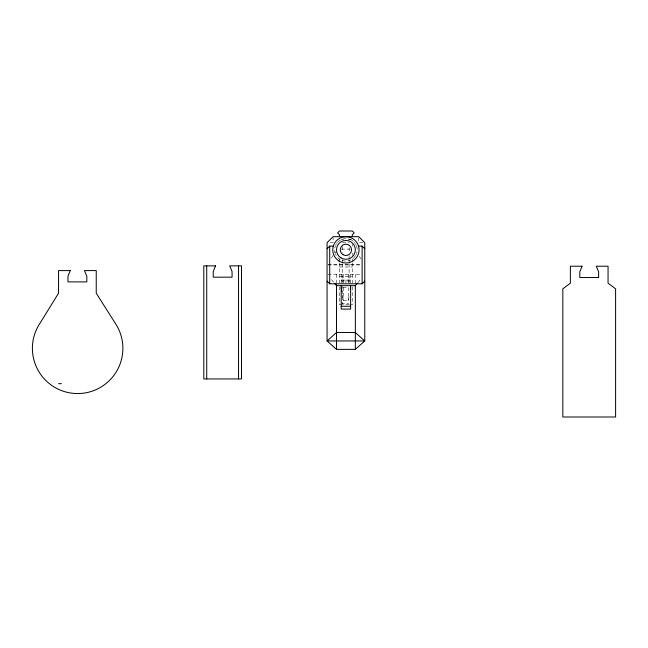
<?xml version="1.0" encoding="UTF-8"?>
<svg xmlns="http://www.w3.org/2000/svg" width="648" height="648" viewBox="0 0 648 648"><rect width="100%" height="100%" fill="white"/><g stroke="black" fill="none" stroke-linecap="round" stroke-linejoin="round"><path stroke-width="0.49" stroke-dasharray="3.24 2.43" d="M342.557 295.091L343.562 300.745L348.276 300.745L349.118 296.031M331.46 257.977L333.104 255.506M357.858 282.649L361.001 278.883M341.115 239.679L343.456 239.679M348.381 239.679L352.326 239.679M330.091 242.692L333.104 242.692L333.104 237.67M342.622 242.692L349.215 242.692M362.759 242.692L358.733 242.692L358.733 237.67M341.48 249.099L350.357 249.099M334.611 252.088L336.498 252.088M328.066 264.554L360.798 264.554M328.066 264.935L360.798 264.935M339.512 267.008L352.326 267.008M328.018 274.355L361.001 274.355M339.512 276.429L352.326 276.429M341.204 280.009L350.633 280.009M341.204 280.957L350.633 280.957M343.092 287.55L348.746 287.55M341.204 303.442L348.746 303.442M341.917 304.698L339.512 304.698L339.512 286.529M349.126 304.698L342.719 304.698L342.719 286.529M349.928 304.698L352.326 304.698L352.326 286.529M331.468 279.636L333.979 282.649M359.284 256.333L361.479 259.621M355.347 274.355L355.347 284.723M352.326 244.393L352.326 246.272M352.326 253.076L352.326 255.506M352.326 259.046L352.326 262.035M352.326 263.031L352.326 282.876M350.633 274.355L350.633 282.941M349.126 247.682L349.126 251.683M349.126 255.685L349.126 258.682M349.126 259.686L349.126 262.683M349.126 263.687L349.126 282.69M348.276 274.355L348.276 282.836M348.276 287.55L348.276 300.745M345.919 280.009L345.919 282.836M343.562 274.355L343.562 282.836M343.562 287.55L343.562 300.745M342.719 246.677L342.719 252.68M342.719 259.686L342.719 262.683M342.719 263.687L342.719 282.69M341.204 274.355L341.204 282.941M339.512 259.046L339.512 262.035M339.512 263.031L339.512 282.876M336.498 274.355L336.498 282.836M356.513 246.038A11.259 11.259 0 0 1 356.513 253.668M356.254 254.324A11.259 11.259 0 0 1 355.614 255.587M355.234 256.187A11.259 11.259 0 0 1 336.612 256.187M336.231 255.587A11.259 11.259 0 0 1 335.591 254.324M335.324 253.668A11.259 11.259 0 0 1 335.324 246.038M335.591 245.381A11.259 11.259 0 0 1 336.231 244.126M336.612 243.526A11.259 11.259 0 0 1 337.478 242.409M337.956 241.89A11.259 11.259 0 0 1 351.03 239.825M351.653 240.165A11.259 11.259 0 0 1 353.363 241.412M354.367 242.409A11.259 11.259 0 0 1 355.234 243.526M355.614 244.126A11.259 11.259 0 0 1 356.254 245.381"/><path stroke-width="0.97" d="M350.293 289.437L350.633 287.55M357.226 283.403L355.347 285.663L336.498 285.663L334.611 283.403M327.07 248.727L329.711 246.086L333.501 246.086M327.07 281.143L329.711 283.784L362.127 283.784L364.767 281.143M355.347 349.369L364.767 340.945L364.767 242.692L358.733 236.666L333.104 236.666L327.07 242.692L327.07 340.945L336.498 349.369L355.347 349.369L355.347 285.387M358.344 246.086L362.127 246.086L364.767 248.727M341.204 306.269L350.633 306.269M58.547 383.673L61.471 383.673M341.204 287.55L341.885 291.317M362.127 246.086L362.127 283.784M352.326 236.666L352.326 234.779L354.213 232.891L352.326 231.004L339.512 231.004L337.624 232.891L339.512 234.779L339.512 236.666M350.633 285.663L350.633 309.096L341.204 309.096L341.204 285.663M336.498 284.383L336.498 349.369M329.711 246.086L329.711 283.784M238.545 265.866L238.545 378.95M206.72 265.866L206.72 378.95M70.235 270.589L67.975 276.242L67.975 281.896L86.824 281.896L86.824 276.242L84.467 270.589L96.244 270.589L96.244 293.204L116.802 325.685A45.23 45.23 0 0 1 77.647 393.555A45.23 45.23 0 0 1 38.451 325.717L58.547 293.204L58.547 270.589L70.235 270.589M215.484 265.866L213.224 271.52L213.224 277.174L232.065 277.174L232.065 271.52L229.716 265.866L241.493 265.866L241.493 378.95L203.796 378.95L203.796 265.866L215.484 265.866M582.05 266.215L579.79 271.868L579.79 277.522L598.639 277.522L598.639 271.868L596.282 266.215L608.059 266.215L608.059 283.176L615.6 288.83L615.6 416.996L562.829 416.996L562.829 288.83L570.37 283.176L570.37 266.215L582.05 266.215M336.498 332.529L327.07 340.945L364.767 340.945L355.347 332.529L336.498 332.529M340.953 257.864A9.42 9.42 0 0 0 355.339 250.152A9.42 9.42 0 0 0 341.464 241.55A9.42 9.42 0 0 0 340.953 257.864M342.938 254.664A5.654 5.654 0 0 0 351.572 250.031A5.654 5.654 0 0 0 343.246 244.871A5.654 5.654 0 0 0 342.938 254.664M338.985 261.039A13.163 13.163 0 0 0 359.073 250.266A13.163 13.163 0 0 0 339.698 238.261A13.163 13.163 0 0 0 338.985 261.039"/></g></svg>
